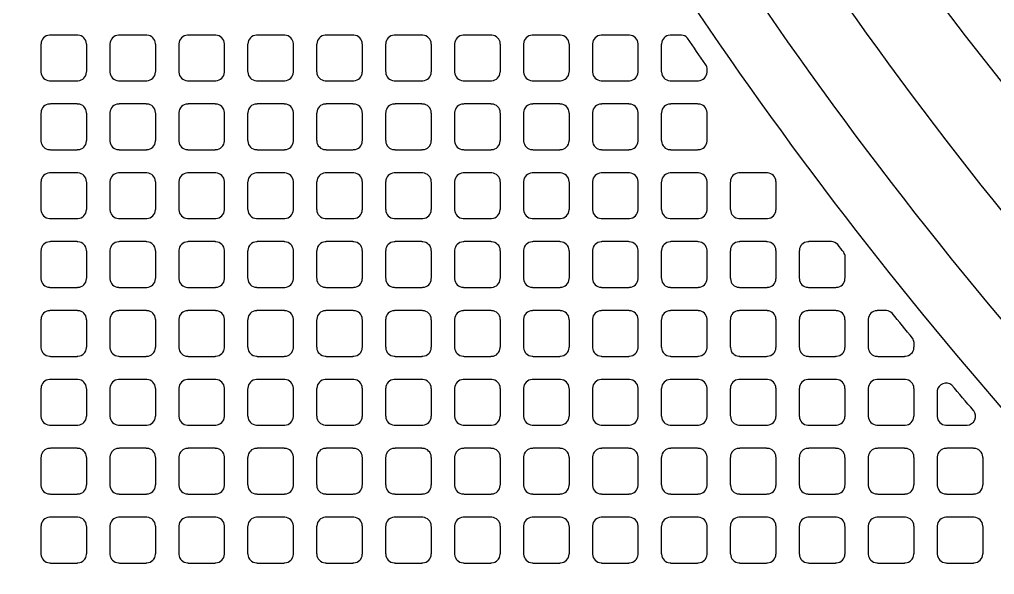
# Model space of a CAD drawing. Extents: x 3811 to 4077, y -444 to -307.
# Drawn here: x 3996.236 to 3998.392, y -383.753 to -382.525 of the extents above; entities that cross this region are included whole.
import ezdxf

# ---------------------------------------------------------------- set-up
doc = ezdxf.new("R2010")
doc.units = 0
doc.layers.add('gbr-dxf', color=7, linetype='Continuous')

msp = doc.modelspace()

# ---------------------------------------------------------------- linework, layer by layer
at = {"layer": 'gbr-dxf', "linetype": 'Continuous'}
for points in [[(3996.1926, -374.6474, -0.094409), (3996.3197, -375.0743, -0.028699), (3996.32, -375.0829), (3996.352, -377.4635, -0.007653), (3996.352, -377.4654, 0.041158), (3996.4548, -378.5311, -0.012756), (3996.4555, -378.5347), (3996.5251, -378.9206, -0.007562), (3996.5254, -378.9224, 0.07327), (3997.2868, -381.163, -0.0085), (3997.2878, -381.165), (3997.4473, -381.4759, -0.007866), (3997.4482, -381.4777, 0.077048), (3999.0342, -383.647, -0.013913), (3999.0372, -383.6498), (4000.6132, -385.2259, -0.008796)], [(4002.3345, -387.7087, 0.121503), (4000.7513, -385.0878, -0.008636), (4000.7497, -385.0862), (3999.0731, -383.4099, -0.008712), (3999.0715, -383.4082, -0.198755), (3996.5249, -377.2619, -0.011889)], [(3996.6773, -377.2584, 0.198929), (3999.1809, -383.3021, -0.008685), (3999.1825, -383.3038), (4000.8591, -384.98, -0.008773), (4000.8607, -384.9817, -0.121503), (4002.4807, -387.6656, -0.017805)], [(4000.5038, -385.332), (3998.9322, -383.7604, -0.013659), (3998.9293, -383.7577, -0.077228), (3997.3118, -381.5457, -0.009209), (3997.3106, -381.5435), (3997.1511, -381.2326, -0.008596), (3997.1501, -381.2305, -0.073265), (3996.3752, -378.9478, -0.008634), (3996.3748, -378.9456), (3996.3062, -378.5654, -0.012454), (3996.3055, -378.5619, -0.041374), (3996.1996, -377.4655, -0.007759)], [(4002.6687, -387.6121, 0.121763), (4000.9971, -384.8422, -0.008691), (4000.9955, -384.8405), (3999.1567, -383.0017, -0.008915), (3999.155, -383, -0.198702), (3996.871, -377.4864, -0.011933)], [(3997.0234, -377.4829, 0.198897), (3999.2645, -382.8939, -0.008509), (3999.2661, -382.8955), (4001.1049, -384.7344, -0.008751), (4001.1066, -384.7361, -0.121762), (4002.815, -387.5692, -0.017203)], [(4002.9919, -387.521, 0.122078), (4001.2346, -384.6047, -0.008495), (4001.233, -384.6031), (3999.3942, -382.7642, -0.008901), (3999.3925, -382.7625, -0.198823), (3997.2065, -377.4825, -0.007746)], [(3997.3589, -377.4844, 0.198838), (3999.5019, -382.6564, -0.008522), (3999.5035, -382.6581), (4001.3424, -384.497, -0.008926), (4001.3441, -384.4987, -0.121858), (4003.1364, -387.4723, -0.022069)], [(3997.6517, -382.3825, 0.034835), (3998.4104, -383.3879, -0.014848), (3998.4112, -383.3889, 0.017277), (3998.8377, -383.846, -0.023954), (3998.8394, -383.8475), (3999.1842, -384.1923), (3999.1845, -384.1926), (3999.3239, -384.332), (3999.3242, -384.3323), (3999.7938, -384.8019), (3999.7941, -384.8022), (3999.9335, -384.9416), (3999.9338, -384.9419), (4000.4034, -385.4115)]]:
    msp.add_lwpolyline(points, format="xyb", dxfattribs=at)
for points in [[(3996.2835, -382.6399, -0.095462), (3996.2839, -382.6417, 0.393729), (3996.3028, -382.6606, -0.101678), (3996.3047, -382.6611), (3996.3638, -382.6611, -0.098843), (3996.3657, -382.6606, 0.393729), (3996.3846, -382.6418, -0.101678), (3996.3851, -382.6398), (3996.3851, -382.5808, -0.104567), (3996.3846, -382.5788, 0.393729), (3996.3657, -382.5599, -0.09841), (3996.3638, -382.5595), (3996.3045, -382.5595, -0.089302), (3996.3028, -382.5599, 0.393729), (3996.284, -382.5787, -0.09841), (3996.2835, -382.5806)], [(3996.4359, -382.6399, -0.095462), (3996.4363, -382.6418, 0.393729), (3996.4552, -382.6606, -0.09841), (3996.4571, -382.6611), (3996.5163, -382.6611, -0.095462), (3996.5181, -382.6607, 0.393729), (3996.537, -382.6418, -0.101678), (3996.5375, -382.6398), (3996.5375, -382.5805, -0.092621), (3996.5371, -382.5787, 0.393729), (3996.5182, -382.5599, -0.088868), (3996.5165, -382.5595), (3996.457, -382.5595, -0.092621), (3996.4552, -382.5599, 0.393729), (3996.4363, -382.5788, -0.09841), (3996.4359, -382.5807)], [(3996.5883, -382.6399, -0.095462), (3996.5887, -382.6418, 0.393729), (3996.6075, -382.6607, -0.095482), (3996.6094, -382.6611), (3996.6686, -382.6611, -0.104567), (3996.6706, -382.6606, 0.393729), (3996.6895, -382.6417, -0.088868), (3996.6898, -382.64), (3996.6898, -382.5806, -0.092621), (3996.6894, -382.5788, 0.393729), (3996.6706, -382.5599, -0.092282), (3996.6688, -382.5595), (3996.6094, -382.5595, -0.095462), (3996.6076, -382.5599, 0.393729), (3996.5887, -382.5788, -0.09841), (3996.5883, -382.5807)], [(3996.7406, -382.6398, -0.101214), (3996.7411, -382.6418, 0.393729), (3996.76, -382.6606, -0.09841), (3996.7619, -382.6611), (3996.8211, -382.6611, -0.095462), (3996.8229, -382.6607, 0.393729), (3996.8418, -382.6418, -0.107228), (3996.8423, -382.6397), (3996.8423, -382.5806, -0.098843), (3996.8419, -382.5787, 0.393729), (3996.823, -382.5599, -0.088868), (3996.8213, -382.5595), (3996.7618, -382.5595, -0.092621), (3996.76, -382.5599, 0.393729), (3996.7411, -382.5788, -0.104195), (3996.7406, -382.5808)], [(3996.8931, -382.6399, -0.095462), (3996.8935, -382.6417, 0.393729), (3996.9124, -382.6606, -0.101678), (3996.9143, -382.6611), (3996.9734, -382.6611, -0.098843), (3996.9753, -382.6606, 0.393729), (3996.9942, -382.6418, -0.101678), (3996.9947, -382.6398), (3996.9947, -382.5808, -0.104567), (3996.9942, -382.5788, 0.393729), (3996.9753, -382.5599, -0.09841), (3996.9734, -382.5595), (3996.9141, -382.5595, -0.089302), (3996.9124, -382.5599, 0.393729), (3996.8936, -382.5787, -0.09841), (3996.8931, -382.5806)], [(3997.0455, -382.6398, -0.101214), (3997.046, -382.6417, 0.393729), (3997.0648, -382.6606, -0.104195), (3997.0668, -382.6611), (3997.1258, -382.6611, -0.101214), (3997.1278, -382.6606, 0.393729), (3997.1466, -382.6417, -0.095482), (3997.1471, -382.6399), (3997.1471, -382.5807, -0.098843), (3997.1466, -382.5788, 0.393729), (3997.1277, -382.5599, -0.095482), (3997.1259, -382.5595), (3997.0666, -382.5595, -0.098843), (3997.0647, -382.5599, 0.393729), (3997.0459, -382.5788, -0.092282), (3997.0455, -382.5806)], [(3997.1979, -382.6399, -0.098843), (3997.1983, -382.6418, 0.393729), (3997.2172, -382.6606, -0.09841), (3997.2191, -382.6611), (3997.2783, -382.6611, -0.095462), (3997.2801, -382.6607, 0.393729), (3997.299, -382.6418, -0.09841), (3997.2994, -382.6399), (3997.2994, -382.5805, -0.089302), (3997.2991, -382.5787, 0.393729), (3997.2802, -382.5599, -0.088868), (3997.2785, -382.5595), (3997.219, -382.5595, -0.092621), (3997.2172, -382.5599, 0.393729), (3997.1983, -382.5788, -0.101678), (3997.1979, -382.5807)], [(3997.3502, -382.6397, -0.10699), (3997.3508, -382.6417, 0.393729), (3997.3696, -382.6606, -0.104195), (3997.3716, -382.6611), (3997.4306, -382.6611, -0.101214), (3997.4326, -382.6606, 0.393729), (3997.4514, -382.6417, -0.101678), (3997.4519, -382.6398), (3997.4519, -382.5808, -0.104567), (3997.4514, -382.5788, 0.393729), (3997.4325, -382.5599, -0.095482), (3997.4307, -382.5595), (3997.3714, -382.5595, -0.098843), (3997.3695, -382.5599, 0.393729), (3997.3507, -382.5788, -0.09841), (3997.3502, -382.5807)], [(3997.5027, -382.6399, -0.095462), (3997.5031, -382.6417, 0.393729), (3997.522, -382.6606, -0.101678), (3997.5239, -382.6611), (3997.583, -382.6611, -0.098843), (3997.5849, -382.6606, 0.393729), (3997.6038, -382.6418, -0.101678), (3997.6043, -382.6398), (3997.6043, -382.5808, -0.104567), (3997.6038, -382.5788, 0.393729), (3997.5849, -382.5599, -0.09841), (3997.583, -382.5595), (3997.5237, -382.5595, -0.089302), (3997.522, -382.5599, 0.393729), (3997.5032, -382.5787, -0.09841), (3997.5027, -382.5806)], [(3997.6551, -382.6399, -0.095462), (3997.6555, -382.6418, 0.393729), (3997.6744, -382.6606, -0.09841), (3997.6763, -382.6611), (3997.7354, -382.6611, -0.098843), (3997.7373, -382.6606, 0.393729), (3997.7562, -382.6418, -0.09841), (3997.7567, -382.6399), (3997.7567, -382.6357, -0.036092), (3997.7566, -382.6354, 0.134237), (3997.7535, -382.6253, -0.001997), (3997.7131, -382.5664, 0.195229), (3997.6997, -382.5595), (3997.6762, -382.5595, -0.092621), (3997.6744, -382.5599, 0.393729), (3997.6555, -382.5788, -0.09841), (3997.6551, -382.5807)], [(3996.2835, -382.7923, -0.095462), (3996.2839, -382.7941, 0.393729), (3996.3028, -382.813, -0.09841), (3996.3047, -382.8135), (3996.3639, -382.8135, -0.095462), (3996.3657, -382.813, 0.393729), (3996.3846, -382.7942, -0.101678), (3996.3851, -382.7922), (3996.3851, -382.7332, -0.104567), (3996.3846, -382.7312, 0.393729), (3996.3657, -382.7123, -0.101678), (3996.3638, -382.7119), (3996.3046, -382.7119, -0.092621), (3996.3028, -382.7123, 0.393729), (3996.284, -382.7311, -0.09841), (3996.2835, -382.733)], [(3996.4359, -382.7923, -0.095462), (3996.4363, -382.7942, 0.393729), (3996.4552, -382.813, -0.095482), (3996.457, -382.8135), (3996.5163, -382.8135, -0.092621), (3996.5181, -382.8131, 0.393729), (3996.537, -382.7942, -0.101678), (3996.5375, -382.7922), (3996.5375, -382.7329, -0.092621), (3996.5371, -382.7311, 0.393729), (3996.5182, -382.7123, -0.092282), (3996.5164, -382.7119), (3996.457, -382.7119, -0.095462), (3996.4552, -382.7123, 0.393729), (3996.4363, -382.7312, -0.09841), (3996.4359, -382.7331)], [(3996.5883, -382.7923, -0.095462), (3996.5887, -382.7942, 0.393729), (3996.6075, -382.8131, -0.092282), (3996.6093, -382.8135), (3996.6686, -382.8135, -0.101214), (3996.6706, -382.813, 0.393729), (3996.6895, -382.7941, -0.088868), (3996.6898, -382.7924), (3996.6898, -382.733, -0.092621), (3996.6894, -382.7312, 0.393729), (3996.6706, -382.7123, -0.095482), (3996.6687, -382.7119), (3996.6095, -382.7119, -0.098843), (3996.6076, -382.7123, 0.393729), (3996.5887, -382.7312, -0.09841), (3996.5883, -382.7331)], [(3996.7406, -382.7922, -0.101214), (3996.7411, -382.7942, 0.393729), (3996.76, -382.813, -0.095482), (3996.7618, -382.8135), (3996.8211, -382.8135, -0.092621), (3996.8229, -382.8131, 0.393729), (3996.8418, -382.7942, -0.107228), (3996.8423, -382.7921), (3996.8423, -382.733, -0.098843), (3996.8419, -382.7311, 0.393729), (3996.823, -382.7123, -0.092282), (3996.8212, -382.7119), (3996.7618, -382.7119, -0.095462), (3996.76, -382.7123, 0.393729), (3996.7411, -382.7312, -0.104195), (3996.7406, -382.7332)], [(3996.8931, -382.7923, -0.095462), (3996.8935, -382.7941, 0.393729), (3996.9124, -382.813, -0.09841), (3996.9143, -382.8135), (3996.9735, -382.8135, -0.095462), (3996.9753, -382.813, 0.393729), (3996.9942, -382.7942, -0.101678), (3996.9947, -382.7922), (3996.9947, -382.7332, -0.104567), (3996.9942, -382.7312, 0.393729), (3996.9753, -382.7123, -0.101678), (3996.9734, -382.7119), (3996.9142, -382.7119, -0.092621), (3996.9124, -382.7123, 0.393729), (3996.8936, -382.7311, -0.09841), (3996.8931, -382.733)], [(3997.0455, -382.7922, -0.101214), (3997.046, -382.7941, 0.393729), (3997.0648, -382.813, -0.101678), (3997.0668, -382.8135), (3997.1259, -382.8135, -0.098843), (3997.1278, -382.813, 0.393729), (3997.1466, -382.7941, -0.095482), (3997.1471, -382.7923), (3997.1471, -382.7331, -0.098843), (3997.1466, -382.7312, 0.393729), (3997.1277, -382.7123, -0.09841), (3997.1258, -382.7119), (3997.0667, -382.7119, -0.101214), (3997.0647, -382.7123, 0.393729), (3997.0459, -382.7312, -0.092282), (3997.0455, -382.733)], [(3997.1979, -382.7923, -0.098843), (3997.1983, -382.7942, 0.393729), (3997.2172, -382.813, -0.095482), (3997.219, -382.8135), (3997.2783, -382.8135, -0.092621), (3997.2801, -382.8131, 0.393729), (3997.299, -382.7942, -0.09841), (3997.2994, -382.7923), (3997.2994, -382.7329, -0.089302), (3997.2991, -382.7311, 0.393729), (3997.2802, -382.7123, -0.092282), (3997.2784, -382.7119), (3997.219, -382.7119, -0.095462), (3997.2172, -382.7123, 0.393729), (3997.1983, -382.7312, -0.101678), (3997.1979, -382.7331)], [(3997.3502, -382.7921, -0.10699), (3997.3508, -382.7941, 0.393729), (3997.3696, -382.813, -0.101678), (3997.3716, -382.8135), (3997.4307, -382.8135, -0.098843), (3997.4326, -382.813, 0.393729), (3997.4514, -382.7941, -0.101678), (3997.4519, -382.7922), (3997.4519, -382.7332, -0.104567), (3997.4514, -382.7312, 0.393729), (3997.4325, -382.7123, -0.09841), (3997.4306, -382.7119), (3997.3715, -382.7119, -0.101214), (3997.3695, -382.7123, 0.393729), (3997.3507, -382.7312, -0.09841), (3997.3502, -382.7331)], [(3997.5027, -382.7923, -0.095462), (3997.5031, -382.7941, 0.393729), (3997.522, -382.813, -0.09841), (3997.5239, -382.8135), (3997.5831, -382.8135, -0.095462), (3997.5849, -382.813, 0.393729), (3997.6038, -382.7942, -0.101678), (3997.6043, -382.7922), (3997.6043, -382.7332, -0.104567), (3997.6038, -382.7312, 0.393729), (3997.5849, -382.7123, -0.101678), (3997.583, -382.7119), (3997.5238, -382.7119, -0.092621), (3997.522, -382.7123, 0.393729), (3997.5032, -382.7311, -0.09841), (3997.5027, -382.733)], [(3997.6551, -382.7922, -0.098843), (3997.6555, -382.7941, 0.393729), (3997.6744, -382.813, -0.09841), (3997.6763, -382.8135), (3997.7355, -382.8135, -0.095462), (3997.7373, -382.813, 0.393729), (3997.7562, -382.7942, -0.09841), (3997.7567, -382.7923), (3997.7567, -382.7332, -0.101214), (3997.7562, -382.7312, 0.393729), (3997.7373, -382.7123, -0.101678), (3997.7354, -382.7119), (3997.6762, -382.7119, -0.092621), (3997.6744, -382.7123, 0.393729), (3997.6556, -382.7311, -0.101678), (3997.6551, -382.7331)], [(3996.2835, -382.9447, -0.095462), (3996.2839, -382.9465, 0.393729), (3996.3028, -382.9654, -0.095482), (3996.3046, -382.9658), (3996.364, -382.9658, -0.092621), (3996.3657, -382.9654, 0.393729), (3996.3846, -382.9466, -0.101678), (3996.3851, -382.9446), (3996.3851, -382.8856, -0.104567), (3996.3846, -382.8836, 0.393729), (3996.3657, -382.8647, -0.104195), (3996.3637, -382.8643), (3996.3047, -382.8643, -0.095462), (3996.3028, -382.8647, 0.393729), (3996.284, -382.8835, -0.09841), (3996.2835, -382.8854)], [(3996.4359, -382.9447, -0.095462), (3996.4363, -382.9466, 0.393729), (3996.4552, -382.9654, -0.092282), (3996.457, -382.9658), (3996.5164, -382.9658, -0.089302), (3996.5181, -382.9655, 0.393729), (3996.537, -382.9466, -0.101678), (3996.5375, -382.9446), (3996.5375, -382.8853, -0.092621), (3996.5371, -382.8835, 0.393729), (3996.5182, -382.8647, -0.095482), (3996.5163, -382.8643), (3996.4571, -382.8643, -0.098843), (3996.4552, -382.8647, 0.393729), (3996.4363, -382.8836, -0.09841), (3996.4359, -382.8855)], [(3996.5883, -382.9447, -0.095462), (3996.5887, -382.9466, 0.393729), (3996.6075, -382.9655, -0.088868), (3996.6093, -382.9658), (3996.6687, -382.9658, -0.098843), (3996.6706, -382.9654, 0.393729), (3996.6895, -382.9465, -0.088868), (3996.6898, -382.9448), (3996.6898, -382.8854, -0.092621), (3996.6894, -382.8836, 0.393729), (3996.6706, -382.8647, -0.09841), (3996.6687, -382.8643), (3996.6095, -382.8643, -0.101214), (3996.6076, -382.8647, 0.393729), (3996.5887, -382.8836, -0.09841), (3996.5883, -382.8855)], [(3996.7406, -382.9446, -0.101214), (3996.7411, -382.9466, 0.393729), (3996.76, -382.9654, -0.092282), (3996.7618, -382.9658), (3996.8212, -382.9658, -0.089302), (3996.8229, -382.9655, 0.393729), (3996.8418, -382.9466, -0.107228), (3996.8423, -382.9445), (3996.8423, -382.8854, -0.098843), (3996.8419, -382.8835, 0.393729), (3996.823, -382.8647, -0.095482), (3996.8211, -382.8643), (3996.7619, -382.8643, -0.098843), (3996.76, -382.8647, 0.393729), (3996.7411, -382.8836, -0.104195), (3996.7406, -382.8856)], [(3996.8931, -382.9447, -0.095462), (3996.8935, -382.9465, 0.393729), (3996.9124, -382.9654, -0.095482), (3996.9142, -382.9658), (3996.9736, -382.9658, -0.092621), (3996.9753, -382.9654, 0.393729), (3996.9942, -382.9466, -0.101678), (3996.9947, -382.9446), (3996.9947, -382.8856, -0.104567), (3996.9942, -382.8836, 0.393729), (3996.9753, -382.8647, -0.104195), (3996.9733, -382.8643), (3996.9143, -382.8643, -0.095462), (3996.9124, -382.8647, 0.393729), (3996.8936, -382.8835, -0.09841), (3996.8931, -382.8854)], [(3997.0455, -382.9446, -0.101214), (3997.046, -382.9465, 0.393729), (3997.0648, -382.9654, -0.09841), (3997.0667, -382.9658), (3997.1259, -382.9658, -0.095462), (3997.1278, -382.9654, 0.393729), (3997.1466, -382.9465, -0.095482), (3997.1471, -382.9447), (3997.1471, -382.8855, -0.098843), (3997.1466, -382.8836, 0.393729), (3997.1277, -382.8647, -0.101678), (3997.1258, -382.8643), (3997.0668, -382.8643, -0.104567), (3997.0647, -382.8647, 0.393729), (3997.0459, -382.8836, -0.092282), (3997.0455, -382.8854)], [(3997.1979, -382.9447, -0.098843), (3997.1983, -382.9466, 0.393729), (3997.2172, -382.9654, -0.092282), (3997.219, -382.9658), (3997.2784, -382.9658, -0.089302), (3997.2801, -382.9655, 0.393729), (3997.299, -382.9466, -0.09841), (3997.2994, -382.9447), (3997.2994, -382.8853, -0.089302), (3997.2991, -382.8835, 0.393729), (3997.2802, -382.8647, -0.095482), (3997.2783, -382.8643), (3997.2191, -382.8643, -0.098843), (3997.2172, -382.8647, 0.393729), (3997.1983, -382.8836, -0.101678), (3997.1979, -382.8855)], [(3997.3502, -382.9445, -0.10699), (3997.3508, -382.9465, 0.393729), (3997.3696, -382.9654, -0.09841), (3997.3715, -382.9658), (3997.4307, -382.9658, -0.095462), (3997.4326, -382.9654, 0.393729), (3997.4514, -382.9465, -0.101678), (3997.4519, -382.9446), (3997.4519, -382.8856, -0.104567), (3997.4514, -382.8836, 0.393729), (3997.4325, -382.8647, -0.101678), (3997.4306, -382.8643), (3997.3716, -382.8643, -0.104567), (3997.3695, -382.8647, 0.393729), (3997.3507, -382.8836, -0.09841), (3997.3502, -382.8855)], [(3997.5027, -382.9447, -0.095462), (3997.5031, -382.9465, 0.393729), (3997.522, -382.9654, -0.095482), (3997.5238, -382.9658), (3997.5832, -382.9658, -0.092621), (3997.5849, -382.9654, 0.393729), (3997.6038, -382.9466, -0.101678), (3997.6043, -382.9446), (3997.6043, -382.8856, -0.104567), (3997.6038, -382.8836, 0.393729), (3997.5849, -382.8647, -0.104195), (3997.5829, -382.8643), (3997.5239, -382.8643, -0.095462), (3997.522, -382.8647, 0.393729), (3997.5032, -382.8835, -0.09841), (3997.5027, -382.8854)], [(3997.6551, -382.9446, -0.098843), (3997.6555, -382.9465, 0.393729), (3997.6744, -382.9654, -0.095482), (3997.6762, -382.9658), (3997.7356, -382.9658, -0.092621), (3997.7373, -382.9654, 0.393729), (3997.7562, -382.9466, -0.09841), (3997.7567, -382.9447), (3997.7567, -382.8856, -0.101214), (3997.7562, -382.8836, 0.393729), (3997.7373, -382.8647, -0.104195), (3997.7353, -382.8643), (3997.6763, -382.8643, -0.095462), (3997.6744, -382.8647, 0.393729), (3997.6556, -382.8835, -0.101678), (3997.6551, -382.8855)], [(3997.8075, -382.9445, -0.104567), (3997.808, -382.9465, 0.393729), (3997.8268, -382.9654, -0.09841), (3997.8287, -382.9658), (3997.8879, -382.9658, -0.095462), (3997.8898, -382.9654, 0.393729), (3997.9086, -382.9465, -0.092282), (3997.909, -382.9448), (3997.909, -382.8854, -0.095462), (3997.9086, -382.8836, 0.393729), (3997.8897, -382.8647, -0.101678), (3997.8878, -382.8643), (3997.8288, -382.8643, -0.104567), (3997.8267, -382.8647, 0.393729), (3997.8079, -382.8836, -0.095482), (3997.8075, -382.8855)], [(3996.2835, -383.0971, -0.095462), (3996.2839, -383.0989, 0.393729), (3996.3028, -383.1178, -0.104195), (3996.3048, -383.1183), (3996.3638, -383.1183, -0.101214), (3996.3657, -383.1178, 0.393729), (3996.3846, -383.099, -0.101678), (3996.3851, -383.097), (3996.3851, -383.038, -0.104567), (3996.3846, -383.036, 0.393729), (3996.3657, -383.0171, -0.107228), (3996.3637, -383.0166), (3996.3047, -383.0166, -0.098843), (3996.3028, -383.0171, 0.393729), (3996.284, -383.0359, -0.09841), (3996.2835, -383.0378)], [(3996.4359, -383.0971, -0.095462), (3996.4363, -383.099, 0.393729), (3996.4552, -383.1178, -0.101678), (3996.4571, -383.1183), (3996.5162, -383.1183, -0.098843), (3996.5181, -383.1179, 0.393729), (3996.537, -383.099, -0.101678), (3996.5375, -383.097), (3996.5375, -383.0377, -0.092621), (3996.5371, -383.0359, 0.393729), (3996.5182, -383.0171, -0.09841), (3996.5163, -383.0166), (3996.4571, -383.0166, -0.101214), (3996.4552, -383.0171, 0.393729), (3996.4363, -383.036, -0.09841), (3996.4359, -383.0379)], [(3996.5883, -383.0971, -0.095462), (3996.5887, -383.099, 0.393729), (3996.6075, -383.1179, -0.09841), (3996.6094, -383.1183), (3996.6685, -383.1183, -0.10699), (3996.6706, -383.1178, 0.393729), (3996.6895, -383.0989, -0.088868), (3996.6898, -383.0972), (3996.6898, -383.0378, -0.092621), (3996.6894, -383.036, 0.393729), (3996.6706, -383.0171, -0.101678), (3996.6686, -383.0166), (3996.6096, -383.0166, -0.104567), (3996.6076, -383.0171, 0.393729), (3996.5887, -383.036, -0.09841), (3996.5883, -383.0379)], [(3996.7406, -383.097, -0.101214), (3996.7411, -383.099, 0.393729), (3996.76, -383.1178, -0.101678), (3996.7619, -383.1183), (3996.821, -383.1183, -0.098843), (3996.8229, -383.1179, 0.393729), (3996.8418, -383.099, -0.107228), (3996.8423, -383.0969), (3996.8423, -383.0378, -0.098843), (3996.8419, -383.0359, 0.393729), (3996.823, -383.0171, -0.09841), (3996.8211, -383.0166), (3996.7619, -383.0166, -0.101214), (3996.76, -383.0171, 0.393729), (3996.7411, -383.036, -0.104195), (3996.7406, -383.038)], [(3996.8931, -383.0971, -0.095462), (3996.8935, -383.0989, 0.393729), (3996.9124, -383.1178, -0.104195), (3996.9144, -383.1183), (3996.9734, -383.1183, -0.101214), (3996.9753, -383.1178, 0.393729), (3996.9942, -383.099, -0.101678), (3996.9947, -383.097), (3996.9947, -383.038, -0.104567), (3996.9942, -383.036, 0.393729), (3996.9753, -383.0171, -0.107228), (3996.9733, -383.0166), (3996.9143, -383.0166, -0.098843), (3996.9124, -383.0171, 0.393729), (3996.8936, -383.0359, -0.09841), (3996.8931, -383.0378)], [(3997.0455, -383.097, -0.101214), (3997.046, -383.0989, 0.393729), (3997.0648, -383.1178, -0.107228), (3997.0669, -383.1183), (3997.1258, -383.1183, -0.104567), (3997.1278, -383.1178, 0.393729), (3997.1466, -383.0989, -0.095482), (3997.1471, -383.0971), (3997.1471, -383.0379, -0.098843), (3997.1466, -383.036, 0.393729), (3997.1277, -383.0171, -0.104195), (3997.1257, -383.0166), (3997.0668, -383.0166, -0.10699), (3997.0647, -383.0171, 0.393729), (3997.0459, -383.036, -0.092282), (3997.0455, -383.0378)], [(3997.1979, -383.0971, -0.098843), (3997.1983, -383.099, 0.393729), (3997.2172, -383.1178, -0.101678), (3997.2191, -383.1183), (3997.2782, -383.1183, -0.098843), (3997.2801, -383.1179, 0.393729), (3997.299, -383.099, -0.09841), (3997.2994, -383.0971), (3997.2994, -383.0377, -0.089302), (3997.2991, -383.0359, 0.393729), (3997.2802, -383.0171, -0.09841), (3997.2783, -383.0166), (3997.2191, -383.0166, -0.101214), (3997.2172, -383.0171, 0.393729), (3997.1983, -383.036, -0.101678), (3997.1979, -383.0379)], [(3997.3502, -383.0969, -0.10699), (3997.3508, -383.0989, 0.393729), (3997.3696, -383.1178, -0.107228), (3997.3717, -383.1183), (3997.4306, -383.1183, -0.104567), (3997.4326, -383.1178, 0.393729), (3997.4514, -383.0989, -0.101678), (3997.4519, -383.097), (3997.4519, -383.038, -0.104567), (3997.4514, -383.036, 0.393729), (3997.4325, -383.0171, -0.104195), (3997.4305, -383.0166), (3997.3716, -383.0166, -0.10699), (3997.3695, -383.0171, 0.393729), (3997.3507, -383.036, -0.09841), (3997.3502, -383.0379)], [(3997.5027, -383.0971, -0.095462), (3997.5031, -383.0989, 0.393729), (3997.522, -383.1178, -0.104195), (3997.524, -383.1183), (3997.583, -383.1183, -0.101214), (3997.5849, -383.1178, 0.393729), (3997.6038, -383.099, -0.101678), (3997.6043, -383.097), (3997.6043, -383.038, -0.104567), (3997.6038, -383.036, 0.393729), (3997.5849, -383.0171, -0.107228), (3997.5829, -383.0166), (3997.5239, -383.0166, -0.098843), (3997.522, -383.0171, 0.393729), (3997.5032, -383.0359, -0.09841), (3997.5027, -383.0378)], [(3997.6551, -383.097, -0.098843), (3997.6555, -383.0989, 0.393729), (3997.6744, -383.1178, -0.104195), (3997.6764, -383.1183), (3997.7354, -383.1183, -0.101214), (3997.7373, -383.1178, 0.393729), (3997.7562, -383.099, -0.09841), (3997.7567, -383.0971), (3997.7567, -383.038, -0.101214), (3997.7562, -383.036, 0.393729), (3997.7373, -383.0171, -0.107228), (3997.7353, -383.0166), (3997.6763, -383.0166, -0.098843), (3997.6744, -383.0171, 0.393729), (3997.6556, -383.0359, -0.101678), (3997.6551, -383.0379)], [(3997.8075, -383.0969, -0.104567), (3997.808, -383.0989, 0.393729), (3997.8268, -383.1178, -0.107228), (3997.8289, -383.1183), (3997.8878, -383.1183, -0.104567), (3997.8898, -383.1178, 0.393729), (3997.9086, -383.0989, -0.092282), (3997.909, -383.0972), (3997.909, -383.0378, -0.095462), (3997.9086, -383.036, 0.393729), (3997.8897, -383.0171, -0.104195), (3997.8877, -383.0166), (3997.8288, -383.0166, -0.10699), (3997.8267, -383.0171, 0.393729), (3997.8079, -383.036, -0.095482), (3997.8075, -383.0379)], [(3997.9598, -383.0969, -0.10699), (3997.9604, -383.0989, 0.393729), (3997.9792, -383.1178, -0.107228), (3997.9813, -383.1183), (3998.0402, -383.1183, -0.104567), (3998.0422, -383.1178, 0.393729), (3998.061, -383.0989, -0.101678), (3998.0615, -383.097), (3998.0615, -383.0506, -0.03609), (3998.0615, -383.0503, 0.133821), (3998.0584, -383.0403, -0.000708), (3998.0451, -383.0233, 0.203704), (3998.031, -383.0167, -0.047333), (3998.0306, -383.0166), (3997.9812, -383.0166, -0.10699), (3997.9791, -383.0171, 0.393729), (3997.9603, -383.036, -0.09841), (3997.9598, -383.0379)], [(3996.2835, -383.2495, -0.095462), (3996.2839, -383.2513, 0.393729), (3996.3028, -383.2702, -0.101678), (3996.3047, -383.2707), (3996.3638, -383.2707, -0.098843), (3996.3657, -383.2702, 0.393729), (3996.3846, -383.2514, -0.101678), (3996.3851, -383.2494), (3996.3851, -383.1904, -0.104567), (3996.3846, -383.1884, 0.393729), (3996.3657, -383.1695, -0.09841), (3996.3638, -383.1691), (3996.3045, -383.1691, -0.089302), (3996.3028, -383.1695, 0.393729), (3996.284, -383.1883, -0.09841), (3996.2835, -383.1902)], [(3996.4359, -383.2495, -0.095462), (3996.4363, -383.2514, 0.393729), (3996.4552, -383.2702, -0.09841), (3996.4571, -383.2707), (3996.5163, -383.2707, -0.095462), (3996.5181, -383.2703, 0.393729), (3996.537, -383.2514, -0.101678), (3996.5375, -383.2494), (3996.5375, -383.1901, -0.092621), (3996.5371, -383.1883, 0.393729), (3996.5182, -383.1695, -0.088868), (3996.5165, -383.1691), (3996.457, -383.1691, -0.092621), (3996.4552, -383.1695, 0.393729), (3996.4363, -383.1884, -0.09841), (3996.4359, -383.1903)], [(3996.5883, -383.2495, -0.095462), (3996.5887, -383.2514, 0.393729), (3996.6075, -383.2703, -0.095482), (3996.6094, -383.2707), (3996.6686, -383.2707, -0.104567), (3996.6706, -383.2702, 0.393729), (3996.6895, -383.2513, -0.088868), (3996.6898, -383.2496), (3996.6898, -383.1902, -0.092621), (3996.6894, -383.1884, 0.393729), (3996.6706, -383.1695, -0.092282), (3996.6688, -383.1691), (3996.6094, -383.1691, -0.095462), (3996.6076, -383.1695, 0.393729), (3996.5887, -383.1884, -0.09841), (3996.5883, -383.1903)], [(3996.7406, -383.2494, -0.101214), (3996.7411, -383.2514, 0.393729), (3996.76, -383.2702, -0.09841), (3996.7619, -383.2707), (3996.8211, -383.2707, -0.095462), (3996.8229, -383.2703, 0.393729), (3996.8418, -383.2514, -0.107228), (3996.8423, -383.2493), (3996.8423, -383.1902, -0.098843), (3996.8419, -383.1883, 0.393729), (3996.823, -383.1695, -0.088868), (3996.8213, -383.1691), (3996.7618, -383.1691, -0.092621), (3996.76, -383.1695, 0.393729), (3996.7411, -383.1884, -0.104195), (3996.7406, -383.1904)], [(3996.8931, -383.2495, -0.095462), (3996.8935, -383.2513, 0.393729), (3996.9124, -383.2702, -0.101678), (3996.9143, -383.2707), (3996.9734, -383.2707, -0.098843), (3996.9753, -383.2702, 0.393729), (3996.9942, -383.2514, -0.101678), (3996.9947, -383.2494), (3996.9947, -383.1904, -0.104567), (3996.9942, -383.1884, 0.393729), (3996.9753, -383.1695, -0.09841), (3996.9734, -383.1691), (3996.9141, -383.1691, -0.089302), (3996.9124, -383.1695, 0.393729), (3996.8936, -383.1883, -0.09841), (3996.8931, -383.1902)], [(3997.0455, -383.2494, -0.101214), (3997.046, -383.2513, 0.393729), (3997.0648, -383.2702, -0.104195), (3997.0668, -383.2707), (3997.1258, -383.2707, -0.101214), (3997.1278, -383.2702, 0.393729), (3997.1466, -383.2513, -0.095482), (3997.1471, -383.2495), (3997.1471, -383.1903, -0.098843), (3997.1466, -383.1884, 0.393729), (3997.1277, -383.1695, -0.095482), (3997.1259, -383.1691), (3997.0666, -383.1691, -0.098843), (3997.0647, -383.1695, 0.393729), (3997.0459, -383.1884, -0.092282), (3997.0455, -383.1902)], [(3997.1979, -383.2495, -0.098843), (3997.1983, -383.2514, 0.393729), (3997.2172, -383.2702, -0.09841), (3997.2191, -383.2707), (3997.2783, -383.2707, -0.095462), (3997.2801, -383.2703, 0.393729), (3997.299, -383.2514, -0.09841), (3997.2994, -383.2495), (3997.2994, -383.1901, -0.089302), (3997.2991, -383.1883, 0.393729), (3997.2802, -383.1695, -0.088868), (3997.2785, -383.1691), (3997.219, -383.1691, -0.092621), (3997.2172, -383.1695, 0.393729), (3997.1983, -383.1884, -0.101678), (3997.1979, -383.1903)], [(3997.3502, -383.2493, -0.10699), (3997.3508, -383.2513, 0.393729), (3997.3696, -383.2702, -0.104195), (3997.3716, -383.2707), (3997.4306, -383.2707, -0.101214), (3997.4326, -383.2702, 0.393729), (3997.4514, -383.2513, -0.101678), (3997.4519, -383.2494), (3997.4519, -383.1904, -0.104567), (3997.4514, -383.1884, 0.393729), (3997.4325, -383.1695, -0.095482), (3997.4307, -383.1691), (3997.3714, -383.1691, -0.098843), (3997.3695, -383.1695, 0.393729), (3997.3507, -383.1884, -0.09841), (3997.3502, -383.1903)], [(3997.5027, -383.2495, -0.095462), (3997.5031, -383.2513, 0.393729), (3997.522, -383.2702, -0.101678), (3997.5239, -383.2707), (3997.583, -383.2707, -0.098843), (3997.5849, -383.2702, 0.393729), (3997.6038, -383.2514, -0.101678), (3997.6043, -383.2494), (3997.6043, -383.1904, -0.104567), (3997.6038, -383.1884, 0.393729), (3997.5849, -383.1695, -0.09841), (3997.583, -383.1691), (3997.5237, -383.1691, -0.089302), (3997.522, -383.1695, 0.393729), (3997.5032, -383.1883, -0.09841), (3997.5027, -383.1902)], [(3997.6551, -383.2494, -0.098843), (3997.6555, -383.2513, 0.393729), (3997.6744, -383.2702, -0.101678), (3997.6763, -383.2707), (3997.7354, -383.2707, -0.098843), (3997.7373, -383.2702, 0.393729), (3997.7562, -383.2514, -0.09841), (3997.7567, -383.2495), (3997.7567, -383.1904, -0.101214), (3997.7562, -383.1884, 0.393729), (3997.7373, -383.1695, -0.09841), (3997.7354, -383.1691), (3997.6761, -383.1691, -0.089302), (3997.6744, -383.1695, 0.393729), (3997.6556, -383.1883, -0.101678), (3997.6551, -383.1903)], [(3997.8075, -383.2493, -0.104567), (3997.808, -383.2513, 0.393729), (3997.8268, -383.2702, -0.104195), (3997.8288, -383.2707), (3997.8878, -383.2707, -0.101214), (3997.8898, -383.2702, 0.393729), (3997.9086, -383.2513, -0.092282), (3997.909, -383.2496), (3997.909, -383.1902, -0.095462), (3997.9086, -383.1884, 0.393729), (3997.8897, -383.1695, -0.095482), (3997.8879, -383.1691), (3997.8286, -383.1691, -0.098843), (3997.8267, -383.1695, 0.393729), (3997.8079, -383.1884, -0.095482), (3997.8075, -383.1903)], [(3997.9598, -383.2495, -0.098843), (3997.9603, -383.2514, 0.393729), (3997.9791, -383.2703, -0.095482), (3997.981, -383.2707), (3998.0402, -383.2707, -0.104567), (3998.0422, -383.2702, 0.393729), (3998.0611, -383.2513, -0.09841), (3998.0615, -383.2494), (3998.0615, -383.1903, -0.101214), (3998.061, -383.1884, 0.393729), (3998.0422, -383.1695, -0.092282), (3998.0404, -383.1691), (3997.981, -383.1691, -0.095462), (3997.9792, -383.1695, 0.393729), (3997.9603, -383.1884, -0.101678), (3997.9598, -383.1903)], [(3998.1123, -383.2497, -0.089302), (3998.1127, -383.2514, 0.393729), (3998.1315, -383.2703, -0.095482), (3998.1334, -383.2707), (3998.1926, -383.2707, -0.104567), (3998.1946, -383.2702, 0.393729), (3998.2135, -383.2513, -0.095482), (3998.2139, -383.2495), (3998.2139, -383.2402, 0.130062), (3998.2107, -383.2305, -0.002001), (3998.1654, -383.1751, 0.181426), (3998.1527, -383.1691), (3998.1334, -383.1691, -0.095462), (3998.1316, -383.1695, 0.393729), (3998.1127, -383.1884, -0.092282), (3998.1123, -383.1902)], [(3996.2835, -383.4019, -0.095462), (3996.2839, -383.4037, 0.393729), (3996.3028, -383.4226, -0.09841), (3996.3047, -383.4231), (3996.3639, -383.4231, -0.095462), (3996.3657, -383.4226, 0.393729), (3996.3846, -383.4038, -0.101678), (3996.3851, -383.4018), (3996.3851, -383.3428, -0.104567), (3996.3846, -383.3408, 0.393729), (3996.3657, -383.3219, -0.101678), (3996.3638, -383.3215), (3996.3046, -383.3215, -0.092621), (3996.3028, -383.3219, 0.393729), (3996.284, -383.3407, -0.09841), (3996.2835, -383.3426)], [(3996.4359, -383.4019, -0.095462), (3996.4363, -383.4038, 0.393729), (3996.4552, -383.4226, -0.095482), (3996.457, -383.4231), (3996.5163, -383.4231, -0.092621), (3996.5181, -383.4227, 0.393729), (3996.537, -383.4038, -0.101678), (3996.5375, -383.4018), (3996.5375, -383.3425, -0.092621), (3996.5371, -383.3407, 0.393729), (3996.5182, -383.3219, -0.092282), (3996.5164, -383.3215), (3996.457, -383.3215, -0.095462), (3996.4552, -383.3219, 0.393729), (3996.4363, -383.3408, -0.09841), (3996.4359, -383.3427)], [(3996.5883, -383.4019, -0.095462), (3996.5887, -383.4038, 0.393729), (3996.6075, -383.4227, -0.092282), (3996.6093, -383.4231), (3996.6686, -383.4231, -0.101214), (3996.6706, -383.4226, 0.393729), (3996.6895, -383.4037, -0.088868), (3996.6898, -383.402), (3996.6898, -383.3426, -0.092621), (3996.6894, -383.3408, 0.393729), (3996.6706, -383.3219, -0.095482), (3996.6687, -383.3215), (3996.6095, -383.3215, -0.098843), (3996.6076, -383.3219, 0.393729), (3996.5887, -383.3408, -0.09841), (3996.5883, -383.3427)], [(3996.7406, -383.4018, -0.101214), (3996.7411, -383.4038, 0.393729), (3996.76, -383.4226, -0.095482), (3996.7618, -383.4231), (3996.8211, -383.4231, -0.092621), (3996.8229, -383.4227, 0.393729), (3996.8418, -383.4038, -0.107228), (3996.8423, -383.4017), (3996.8423, -383.3426, -0.098843), (3996.8419, -383.3407, 0.393729), (3996.823, -383.3219, -0.092282), (3996.8212, -383.3215), (3996.7618, -383.3215, -0.095462), (3996.76, -383.3219, 0.393729), (3996.7411, -383.3408, -0.104195), (3996.7406, -383.3428)], [(3996.8931, -383.4019, -0.095462), (3996.8935, -383.4037, 0.393729), (3996.9124, -383.4226, -0.09841), (3996.9143, -383.4231), (3996.9735, -383.4231, -0.095462), (3996.9753, -383.4226, 0.393729), (3996.9942, -383.4038, -0.101678), (3996.9947, -383.4018), (3996.9947, -383.3428, -0.104567), (3996.9942, -383.3408, 0.393729), (3996.9753, -383.3219, -0.101678), (3996.9734, -383.3215), (3996.9142, -383.3215, -0.092621), (3996.9124, -383.3219, 0.393729), (3996.8936, -383.3407, -0.09841), (3996.8931, -383.3426)], [(3997.0455, -383.4018, -0.101214), (3997.046, -383.4037, 0.393729), (3997.0648, -383.4226, -0.101678), (3997.0668, -383.4231), (3997.1259, -383.4231, -0.098843), (3997.1278, -383.4226, 0.393729), (3997.1466, -383.4037, -0.095482), (3997.1471, -383.4019), (3997.1471, -383.3427, -0.098843), (3997.1466, -383.3408, 0.393729), (3997.1277, -383.3219, -0.09841), (3997.1258, -383.3215), (3997.0667, -383.3215, -0.101214), (3997.0647, -383.3219, 0.393729), (3997.0459, -383.3408, -0.092282), (3997.0455, -383.3426)], [(3997.1979, -383.4019, -0.098843), (3997.1983, -383.4038, 0.393729), (3997.2172, -383.4226, -0.095482), (3997.219, -383.4231), (3997.2783, -383.4231, -0.092621), (3997.2801, -383.4227, 0.393729), (3997.299, -383.4038, -0.09841), (3997.2994, -383.4019), (3997.2994, -383.3425, -0.089302), (3997.2991, -383.3407, 0.393729), (3997.2802, -383.3219, -0.092282), (3997.2784, -383.3215), (3997.219, -383.3215, -0.095462), (3997.2172, -383.3219, 0.393729), (3997.1983, -383.3408, -0.101678), (3997.1979, -383.3427)], [(3997.3502, -383.4017, -0.10699), (3997.3508, -383.4037, 0.393729), (3997.3696, -383.4226, -0.101678), (3997.3716, -383.4231), (3997.4307, -383.4231, -0.098843), (3997.4326, -383.4226, 0.393729), (3997.4514, -383.4037, -0.101678), (3997.4519, -383.4018), (3997.4519, -383.3428, -0.104567), (3997.4514, -383.3408, 0.393729), (3997.4325, -383.3219, -0.09841), (3997.4306, -383.3215), (3997.3715, -383.3215, -0.101214), (3997.3695, -383.3219, 0.393729), (3997.3507, -383.3408, -0.09841), (3997.3502, -383.3427)], [(3997.5027, -383.4019, -0.095462), (3997.5031, -383.4037, 0.393729), (3997.522, -383.4226, -0.09841), (3997.5239, -383.4231), (3997.5831, -383.4231, -0.095462), (3997.5849, -383.4226, 0.393729), (3997.6038, -383.4038, -0.101678), (3997.6043, -383.4018), (3997.6043, -383.3428, -0.104567), (3997.6038, -383.3408, 0.393729), (3997.5849, -383.3219, -0.101678), (3997.583, -383.3215), (3997.5238, -383.3215, -0.092621), (3997.522, -383.3219, 0.393729), (3997.5032, -383.3407, -0.09841), (3997.5027, -383.3426)], [(3997.6551, -383.4018, -0.098843), (3997.6555, -383.4037, 0.393729), (3997.6744, -383.4226, -0.09841), (3997.6763, -383.4231), (3997.7355, -383.4231, -0.095462), (3997.7373, -383.4226, 0.393729), (3997.7562, -383.4038, -0.09841), (3997.7567, -383.4019), (3997.7567, -383.3428, -0.101214), (3997.7562, -383.3408, 0.393729), (3997.7373, -383.3219, -0.101678), (3997.7354, -383.3215), (3997.6762, -383.3215, -0.092621), (3997.6744, -383.3219, 0.393729), (3997.6556, -383.3407, -0.101678), (3997.6551, -383.3427)], [(3997.8075, -383.4017, -0.104567), (3997.808, -383.4037, 0.393729), (3997.8268, -383.4226, -0.101678), (3997.8288, -383.4231), (3997.8879, -383.4231, -0.098843), (3997.8898, -383.4226, 0.393729), (3997.9086, -383.4037, -0.092282), (3997.909, -383.402), (3997.909, -383.3426, -0.095462), (3997.9086, -383.3408, 0.393729), (3997.8897, -383.3219, -0.09841), (3997.8878, -383.3215), (3997.8287, -383.3215, -0.101214), (3997.8267, -383.3219, 0.393729), (3997.8079, -383.3408, -0.095482), (3997.8075, -383.3427)], [(3997.9598, -383.4019, -0.098843), (3997.9603, -383.4038, 0.393729), (3997.9791, -383.4227, -0.092282), (3997.9809, -383.4231), (3998.0402, -383.4231, -0.101214), (3998.0422, -383.4226, 0.393729), (3998.0611, -383.4037, -0.09841), (3998.0615, -383.4018), (3998.0615, -383.3427, -0.101214), (3998.061, -383.3408, 0.393729), (3998.0422, -383.3219, -0.095482), (3998.0403, -383.3215), (3997.9811, -383.3215, -0.098843), (3997.9792, -383.3219, 0.393729), (3997.9603, -383.3408, -0.101678), (3997.9598, -383.3427)], [(3998.1123, -383.402, -0.092621), (3998.1127, -383.4038, 0.393729), (3998.1316, -383.4226, -0.095482), (3998.1334, -383.4231), (3998.1927, -383.4231, -0.092621), (3998.1945, -383.4227, 0.393729), (3998.2134, -383.4038, -0.104195), (3998.2139, -383.4018), (3998.2139, -383.3426, -0.095462), (3998.2135, -383.3407, 0.393729), (3998.1946, -383.3219, -0.092282), (3998.1928, -383.3215), (3998.1334, -383.3215, -0.095462), (3998.1316, -383.3219, 0.393729), (3998.1127, -383.3408, -0.095482), (3998.1123, -383.3426)], [(3998.2647, -383.402, -0.092621), (3998.2651, -383.4038, 0.393729), (3998.2839, -383.4227, -0.092282), (3998.2857, -383.4231), (3998.3295, -383.4231, -0.038465), (3998.3312, -383.4228, 0.59903), (3998.3457, -383.3911, -0.030679), (3998.345, -383.39, -0.002051), (3998.2973, -383.3342, 0.560724), (3998.2647, -383.3462)], [(3996.2835, -383.5543, -0.095462), (3996.2839, -383.5561, 0.393729), (3996.3028, -383.575, -0.095482), (3996.3046, -383.5754), (3996.364, -383.5754, -0.092621), (3996.3657, -383.575, 0.393729), (3996.3846, -383.5562, -0.101678), (3996.3851, -383.5542), (3996.3851, -383.4952, -0.104567), (3996.3846, -383.4932, 0.393729), (3996.3657, -383.4743, -0.104195), (3996.3637, -383.4739), (3996.3047, -383.4739, -0.095462), (3996.3028, -383.4743, 0.393729), (3996.284, -383.4931, -0.09841), (3996.2835, -383.495)], [(3996.4359, -383.5543, -0.095462), (3996.4363, -383.5562, 0.393729), (3996.4552, -383.575, -0.092282), (3996.457, -383.5754), (3996.5164, -383.5754, -0.089302), (3996.5181, -383.5751, 0.393729), (3996.537, -383.5562, -0.101678), (3996.5375, -383.5542), (3996.5375, -383.4949, -0.092621), (3996.5371, -383.4931, 0.393729), (3996.5182, -383.4743, -0.095482), (3996.5163, -383.4739), (3996.4571, -383.4739, -0.098843), (3996.4552, -383.4743, 0.393729), (3996.4363, -383.4932, -0.09841), (3996.4359, -383.4951)], [(3996.5883, -383.5543, -0.095462), (3996.5887, -383.5562, 0.393729), (3996.6075, -383.5751, -0.088868), (3996.6093, -383.5754), (3996.6687, -383.5754, -0.098843), (3996.6706, -383.575, 0.393729), (3996.6895, -383.5561, -0.088868), (3996.6898, -383.5544), (3996.6898, -383.495, -0.092621), (3996.6894, -383.4932, 0.393729), (3996.6706, -383.4743, -0.09841), (3996.6687, -383.4739), (3996.6095, -383.4739, -0.101214), (3996.6076, -383.4743, 0.393729), (3996.5887, -383.4932, -0.09841), (3996.5883, -383.4951)], [(3996.7406, -383.5542, -0.101214), (3996.7411, -383.5562, 0.393729), (3996.76, -383.575, -0.092282), (3996.7618, -383.5754), (3996.8212, -383.5754, -0.089302), (3996.8229, -383.5751, 0.393729), (3996.8418, -383.5562, -0.107228), (3996.8423, -383.5541), (3996.8423, -383.495, -0.098843), (3996.8419, -383.4931, 0.393729), (3996.823, -383.4743, -0.095482), (3996.8211, -383.4739), (3996.7619, -383.4739, -0.098843), (3996.76, -383.4743, 0.393729), (3996.7411, -383.4932, -0.104195), (3996.7406, -383.4952)], [(3996.8931, -383.5543, -0.095462), (3996.8935, -383.5561, 0.393729), (3996.9124, -383.575, -0.095482), (3996.9142, -383.5754), (3996.9736, -383.5754, -0.092621), (3996.9753, -383.575, 0.393729), (3996.9942, -383.5562, -0.101678), (3996.9947, -383.5542), (3996.9947, -383.4952, -0.104567), (3996.9942, -383.4932, 0.393729), (3996.9753, -383.4743, -0.104195), (3996.9733, -383.4739), (3996.9143, -383.4739, -0.095462), (3996.9124, -383.4743, 0.393729), (3996.8936, -383.4931, -0.09841), (3996.8931, -383.495)], [(3997.0455, -383.5542, -0.101214), (3997.046, -383.5561, 0.393729), (3997.0648, -383.575, -0.09841), (3997.0667, -383.5754), (3997.1259, -383.5754, -0.095462), (3997.1278, -383.575, 0.393729), (3997.1466, -383.5561, -0.095482), (3997.1471, -383.5543), (3997.1471, -383.4951, -0.098843), (3997.1466, -383.4932, 0.393729), (3997.1277, -383.4743, -0.101678), (3997.1258, -383.4739), (3997.0668, -383.4739, -0.104567), (3997.0647, -383.4743, 0.393729), (3997.0459, -383.4932, -0.092282), (3997.0455, -383.495)], [(3997.1979, -383.5543, -0.098843), (3997.1983, -383.5562, 0.393729), (3997.2172, -383.575, -0.092282), (3997.219, -383.5754), (3997.2784, -383.5754, -0.089302), (3997.2801, -383.5751, 0.393729), (3997.299, -383.5562, -0.09841), (3997.2994, -383.5543), (3997.2994, -383.4949, -0.089302), (3997.2991, -383.4931, 0.393729), (3997.2802, -383.4743, -0.095482), (3997.2783, -383.4739), (3997.2191, -383.4739, -0.098843), (3997.2172, -383.4743, 0.393729), (3997.1983, -383.4932, -0.101678), (3997.1979, -383.4951)], [(3997.3502, -383.5541, -0.10699), (3997.3508, -383.5561, 0.393729), (3997.3696, -383.575, -0.09841), (3997.3715, -383.5754), (3997.4307, -383.5754, -0.095462), (3997.4326, -383.575, 0.393729), (3997.4514, -383.5561, -0.101678), (3997.4519, -383.5542), (3997.4519, -383.4952, -0.104567), (3997.4514, -383.4932, 0.393729), (3997.4325, -383.4743, -0.101678), (3997.4306, -383.4739), (3997.3716, -383.4739, -0.104567), (3997.3695, -383.4743, 0.393729), (3997.3507, -383.4932, -0.09841), (3997.3502, -383.4951)], [(3997.5027, -383.5543, -0.095462), (3997.5031, -383.5561, 0.393729), (3997.522, -383.575, -0.095482), (3997.5238, -383.5754), (3997.5832, -383.5754, -0.092621), (3997.5849, -383.575, 0.393729), (3997.6038, -383.5562, -0.101678), (3997.6043, -383.5542), (3997.6043, -383.4952, -0.104567), (3997.6038, -383.4932, 0.393729), (3997.5849, -383.4743, -0.104195), (3997.5829, -383.4739), (3997.5239, -383.4739, -0.095462), (3997.522, -383.4743, 0.393729), (3997.5032, -383.4931, -0.09841), (3997.5027, -383.495)], [(3997.6551, -383.5542, -0.098843), (3997.6555, -383.5561, 0.393729), (3997.6744, -383.575, -0.095482), (3997.6762, -383.5754), (3997.7356, -383.5754, -0.092621), (3997.7373, -383.575, 0.393729), (3997.7562, -383.5562, -0.09841), (3997.7567, -383.5543), (3997.7567, -383.4952, -0.101214), (3997.7562, -383.4932, 0.393729), (3997.7373, -383.4743, -0.104195), (3997.7353, -383.4739), (3997.6763, -383.4739, -0.095462), (3997.6744, -383.4743, 0.393729), (3997.6556, -383.4931, -0.101678), (3997.6551, -383.4951)], [(3997.8075, -383.5541, -0.104567), (3997.808, -383.5561, 0.393729), (3997.8268, -383.575, -0.09841), (3997.8287, -383.5754), (3997.8879, -383.5754, -0.095462), (3997.8898, -383.575, 0.393729), (3997.9086, -383.5561, -0.092282), (3997.909, -383.5544), (3997.909, -383.495, -0.095462), (3997.9086, -383.4932, 0.393729), (3997.8897, -383.4743, -0.101678), (3997.8878, -383.4739), (3997.8288, -383.4739, -0.104567), (3997.8267, -383.4743, 0.393729), (3997.8079, -383.4932, -0.095482), (3997.8075, -383.4951)], [(3997.9598, -383.5543, -0.098843), (3997.9603, -383.5562, 0.393729), (3997.9791, -383.5751, -0.088868), (3997.9809, -383.5754), (3998.0403, -383.5754, -0.098843), (3998.0422, -383.575, 0.393729), (3998.0611, -383.5561, -0.09841), (3998.0615, -383.5542), (3998.0615, -383.4951, -0.101214), (3998.061, -383.4932, 0.393729), (3998.0422, -383.4743, -0.09841), (3998.0403, -383.4739), (3997.9811, -383.4739, -0.101214), (3997.9792, -383.4743, 0.393729), (3997.9603, -383.4932, -0.101678), (3997.9598, -383.4951)], [(3998.1123, -383.5544, -0.092621), (3998.1127, -383.5562, 0.393729), (3998.1316, -383.575, -0.092282), (3998.1334, -383.5754), (3998.1928, -383.5754, -0.089302), (3998.1945, -383.5751, 0.393729), (3998.2134, -383.5562, -0.104195), (3998.2139, -383.5542), (3998.2139, -383.495, -0.095462), (3998.2135, -383.4931, 0.393729), (3998.1946, -383.4743, -0.095482), (3998.1927, -383.4739), (3998.1335, -383.4739, -0.098843), (3998.1316, -383.4743, 0.393729), (3998.1127, -383.4932, -0.095482), (3998.1123, -383.495)], [(3998.2647, -383.5542, -0.101214), (3998.2652, -383.5561, 0.393729), (3998.284, -383.575, -0.09841), (3998.2859, -383.5754), (3998.3451, -383.5754, -0.095462), (3998.347, -383.575, 0.393729), (3998.3658, -383.5561, -0.095482), (3998.3663, -383.5543), (3998.3663, -383.4951, -0.098843), (3998.3658, -383.4932, 0.393729), (3998.3469, -383.4743, -0.101678), (3998.345, -383.4739), (3998.286, -383.4739, -0.104567), (3998.2839, -383.4743, 0.393729), (3998.2651, -383.4932, -0.092282), (3998.2647, -383.495)], [(3996.2835, -383.7067, -0.095462), (3996.2839, -383.7085, 0.393729), (3996.3028, -383.7274, -0.104195), (3996.3048, -383.7279), (3996.3638, -383.7279, -0.101214), (3996.3657, -383.7274, 0.393729), (3996.3846, -383.7086, -0.101678), (3996.3851, -383.7066), (3996.3851, -383.6476, -0.104567), (3996.3846, -383.6456, 0.393729), (3996.3657, -383.6267, -0.107228), (3996.3637, -383.6262), (3996.3047, -383.6262, -0.098843), (3996.3028, -383.6267, 0.393729), (3996.284, -383.6455, -0.09841), (3996.2835, -383.6474)], [(3996.4359, -383.7067, -0.095462), (3996.4363, -383.7086, 0.393729), (3996.4552, -383.7274, -0.101678), (3996.4571, -383.7279), (3996.5162, -383.7279, -0.098843), (3996.5181, -383.7275, 0.393729), (3996.537, -383.7086, -0.101678), (3996.5375, -383.7066), (3996.5375, -383.6473, -0.092621), (3996.5371, -383.6455, 0.393729), (3996.5182, -383.6267, -0.09841), (3996.5163, -383.6262), (3996.4571, -383.6262, -0.101214), (3996.4552, -383.6267, 0.393729), (3996.4363, -383.6456, -0.09841), (3996.4359, -383.6475)], [(3996.5883, -383.7067, -0.095462), (3996.5887, -383.7086, 0.393729), (3996.6075, -383.7275, -0.09841), (3996.6094, -383.7279), (3996.6685, -383.7279, -0.10699), (3996.6706, -383.7274, 0.393729), (3996.6895, -383.7085, -0.088868), (3996.6898, -383.7068), (3996.6898, -383.6474, -0.092621), (3996.6894, -383.6456, 0.393729), (3996.6706, -383.6267, -0.101678), (3996.6686, -383.6262), (3996.6096, -383.6262, -0.104567), (3996.6076, -383.6267, 0.393729), (3996.5887, -383.6456, -0.09841), (3996.5883, -383.6475)], [(3996.7406, -383.7066, -0.101214), (3996.7411, -383.7086, 0.393729), (3996.76, -383.7274, -0.101678), (3996.7619, -383.7279), (3996.821, -383.7279, -0.098843), (3996.8229, -383.7275, 0.393729), (3996.8418, -383.7086, -0.107228), (3996.8423, -383.7065), (3996.8423, -383.6474, -0.098843), (3996.8419, -383.6455, 0.393729), (3996.823, -383.6267, -0.09841), (3996.8211, -383.6262), (3996.7619, -383.6262, -0.101214), (3996.76, -383.6267, 0.393729), (3996.7411, -383.6456, -0.104195), (3996.7406, -383.6476)], [(3996.8931, -383.7067, -0.095462), (3996.8935, -383.7085, 0.393729), (3996.9124, -383.7274, -0.104195), (3996.9144, -383.7279), (3996.9734, -383.7279, -0.101214), (3996.9753, -383.7274, 0.393729), (3996.9942, -383.7086, -0.101678), (3996.9947, -383.7066), (3996.9947, -383.6476, -0.104567), (3996.9942, -383.6456, 0.393729), (3996.9753, -383.6267, -0.107228), (3996.9733, -383.6262), (3996.9143, -383.6262, -0.098843), (3996.9124, -383.6267, 0.393729), (3996.8936, -383.6455, -0.09841), (3996.8931, -383.6474)], [(3997.0455, -383.7066, -0.101214), (3997.046, -383.7085, 0.393729), (3997.0648, -383.7274, -0.107228), (3997.0669, -383.7279), (3997.1258, -383.7279, -0.104567), (3997.1278, -383.7274, 0.393729), (3997.1466, -383.7085, -0.095482), (3997.1471, -383.7067), (3997.1471, -383.6475, -0.098843), (3997.1466, -383.6456, 0.393729), (3997.1277, -383.6267, -0.104195), (3997.1257, -383.6262), (3997.0668, -383.6262, -0.10699), (3997.0647, -383.6267, 0.393729), (3997.0459, -383.6456, -0.092282), (3997.0455, -383.6474)], [(3997.1979, -383.7067, -0.098843), (3997.1983, -383.7086, 0.393729), (3997.2172, -383.7274, -0.101678), (3997.2191, -383.7279), (3997.2782, -383.7279, -0.098843), (3997.2801, -383.7275, 0.393729), (3997.299, -383.7086, -0.09841), (3997.2994, -383.7067), (3997.2994, -383.6473, -0.089302), (3997.2991, -383.6455, 0.393729), (3997.2802, -383.6267, -0.09841), (3997.2783, -383.6262), (3997.2191, -383.6262, -0.101214), (3997.2172, -383.6267, 0.393729), (3997.1983, -383.6456, -0.101678), (3997.1979, -383.6475)], [(3997.3502, -383.7065, -0.10699), (3997.3508, -383.7085, 0.393729), (3997.3696, -383.7274, -0.107228), (3997.3717, -383.7279), (3997.4306, -383.7279, -0.104567), (3997.4326, -383.7274, 0.393729), (3997.4514, -383.7085, -0.101678), (3997.4519, -383.7066), (3997.4519, -383.6476, -0.104567), (3997.4514, -383.6456, 0.393729), (3997.4325, -383.6267, -0.104195), (3997.4305, -383.6262), (3997.3716, -383.6262, -0.10699), (3997.3695, -383.6267, 0.393729), (3997.3507, -383.6456, -0.09841), (3997.3502, -383.6475)], [(3997.5027, -383.7067, -0.095462), (3997.5031, -383.7085, 0.393729), (3997.522, -383.7274, -0.104195), (3997.524, -383.7279), (3997.583, -383.7279, -0.101214), (3997.5849, -383.7274, 0.393729), (3997.6038, -383.7086, -0.101678), (3997.6043, -383.7066), (3997.6043, -383.6476, -0.104567), (3997.6038, -383.6456, 0.393729), (3997.5849, -383.6267, -0.107228), (3997.5829, -383.6262), (3997.5239, -383.6262, -0.098843), (3997.522, -383.6267, 0.393729), (3997.5032, -383.6455, -0.09841), (3997.5027, -383.6474)], [(3997.6551, -383.7066, -0.098843), (3997.6555, -383.7085, 0.393729), (3997.6744, -383.7274, -0.104195), (3997.6764, -383.7279), (3997.7354, -383.7279, -0.101214), (3997.7373, -383.7274, 0.393729), (3997.7562, -383.7086, -0.09841), (3997.7567, -383.7067), (3997.7567, -383.6476, -0.101214), (3997.7562, -383.6456, 0.393729), (3997.7373, -383.6267, -0.107228), (3997.7353, -383.6262), (3997.6763, -383.6262, -0.098843), (3997.6744, -383.6267, 0.393729), (3997.6556, -383.6455, -0.101678), (3997.6551, -383.6475)], [(3997.8075, -383.7065, -0.104567), (3997.808, -383.7085, 0.393729), (3997.8268, -383.7274, -0.107228), (3997.8289, -383.7279), (3997.8878, -383.7279, -0.104567), (3997.8898, -383.7274, 0.393729), (3997.9086, -383.7085, -0.092282), (3997.909, -383.7068), (3997.909, -383.6474, -0.095462), (3997.9086, -383.6456, 0.393729), (3997.8897, -383.6267, -0.104195), (3997.8877, -383.6262), (3997.8288, -383.6262, -0.10699), (3997.8267, -383.6267, 0.393729), (3997.8079, -383.6456, -0.095482), (3997.8075, -383.6475)], [(3997.9598, -383.7067, -0.098843), (3997.9603, -383.7086, 0.393729), (3997.9791, -383.7275, -0.09841), (3997.981, -383.7279), (3998.0401, -383.7279, -0.10699), (3998.0422, -383.7274, 0.393729), (3998.0611, -383.7085, -0.09841), (3998.0615, -383.7066), (3998.0615, -383.6475, -0.101214), (3998.061, -383.6456, 0.393729), (3998.0422, -383.6267, -0.101678), (3998.0402, -383.6262), (3997.9812, -383.6262, -0.104567), (3997.9792, -383.6267, 0.393729), (3997.9603, -383.6456, -0.101678), (3997.9598, -383.6475)], [(3998.1123, -383.7068, -0.092621), (3998.1127, -383.7086, 0.393729), (3998.1316, -383.7274, -0.101678), (3998.1335, -383.7279), (3998.1926, -383.7279, -0.098843), (3998.1945, -383.7275, 0.393729), (3998.2134, -383.7086, -0.104195), (3998.2139, -383.7066), (3998.2139, -383.6474, -0.095462), (3998.2135, -383.6455, 0.393729), (3998.1946, -383.6267, -0.09841), (3998.1927, -383.6262), (3998.1335, -383.6262, -0.101214), (3998.1316, -383.6267, 0.393729), (3998.1127, -383.6456, -0.095482), (3998.1123, -383.6474)], [(3998.2647, -383.7066, -0.101214), (3998.2652, -383.7085, 0.393729), (3998.284, -383.7274, -0.107228), (3998.2861, -383.7279), (3998.345, -383.7279, -0.104567), (3998.347, -383.7274, 0.393729), (3998.3658, -383.7085, -0.095482), (3998.3663, -383.7067), (3998.3663, -383.6475, -0.098843), (3998.3658, -383.6456, 0.393729), (3998.3469, -383.6267, -0.104195), (3998.3449, -383.6262), (3998.286, -383.6262, -0.10699), (3998.2839, -383.6267, 0.393729), (3998.2651, -383.6456, -0.092282), (3998.2647, -383.6474)]]:
    msp.add_lwpolyline(points, format="xyb", close=True, dxfattribs=at)

doc.saveas('drawing.dxf')
